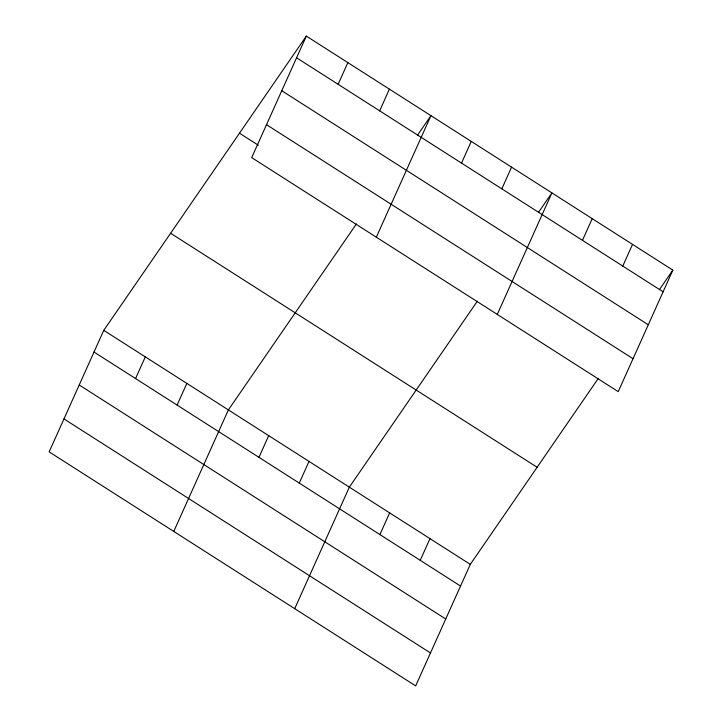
<?xml version="1.0" encoding="UTF-8"?>
<svg xmlns="http://www.w3.org/2000/svg" width="722" height="722" viewBox="0 0 722 722"><rect width="100%" height="100%" fill="white"/><g stroke="black" fill="none" stroke-linecap="round" stroke-linejoin="round"><path stroke-width="1.08" d="M306.327 36.1L251.707 157.622L618.231 391.649L672.85 270.127L306.327 36.1L103.769 330.351L49.15 451.873L415.673 685.9L470.293 564.378L598.348 378.346M135.555 378.563L145.303 356.876M177.098 405.078L186.845 383.391M338.122 84.312L347.86 62.624M173.767 531.437L228.387 409.915L356.442 223.892M379.655 110.836L389.402 89.149M258.954 457.351L268.701 435.664M376.324 237.195L430.944 115.673L417.578 135.086M299.269 483.09L309.016 461.403M461.511 163.1L471.258 141.413M294.72 608.673L349.34 487.151L477.395 301.119M501.826 188.839L511.573 167.152M379.907 534.578L389.654 512.891M497.277 314.422L551.897 192.9L538.522 212.322M420.222 560.326L429.969 538.639M582.464 240.327L592.211 218.64M622.779 266.075L632.526 244.388M659.475 289.549L672.85 270.127M296.58 57.787L663.103 291.814M281.77 90.728L648.293 324.765M266.517 124.68L633.041 358.708M239.478 133.2L258.359 145.257M170.609 233.251L537.132 467.278M103.769 330.351L470.293 564.378M94.022 352.038L460.546 586.065M79.212 384.979L445.736 619.007M63.96 418.922L430.483 652.959"/></g></svg>
